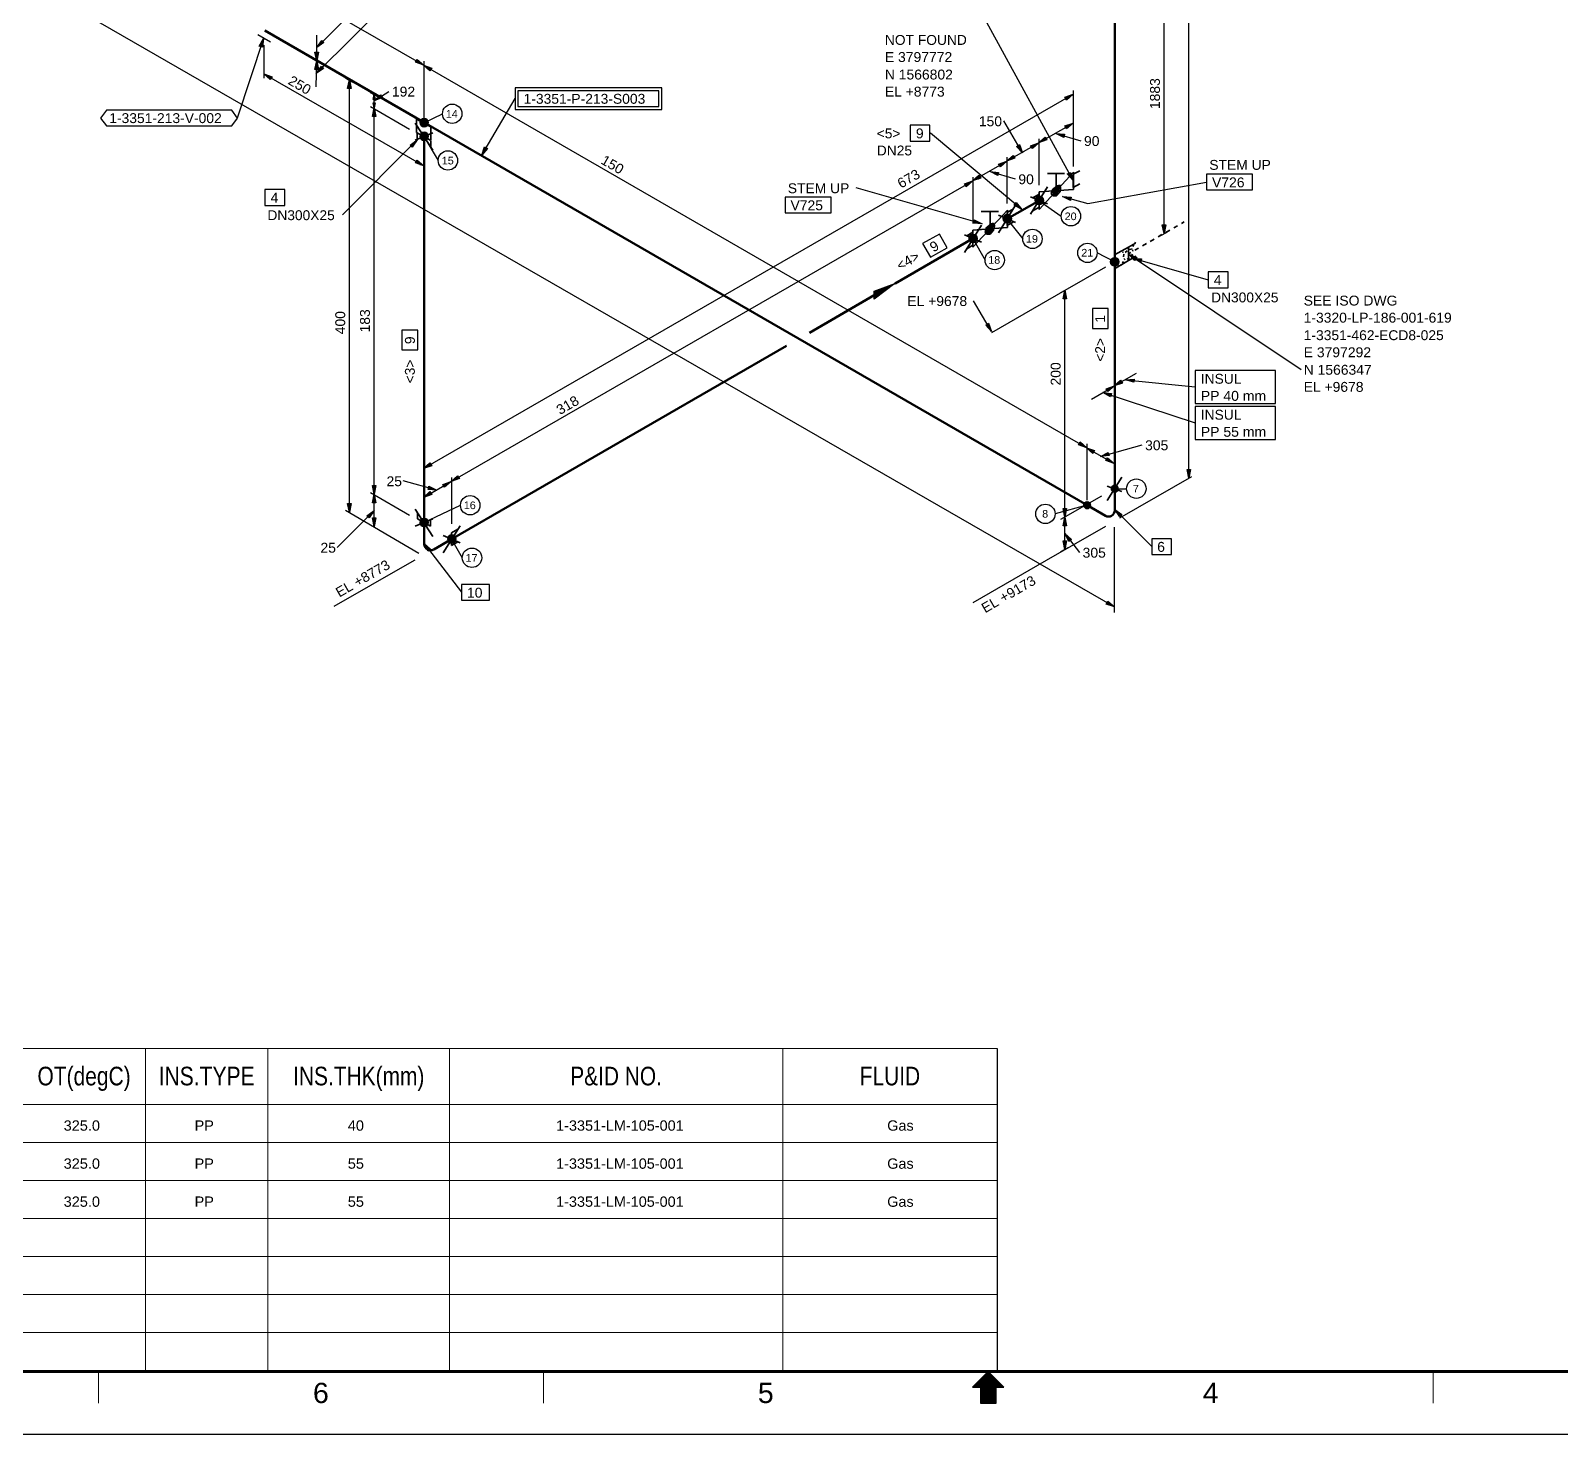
# Model space of a CAD drawing. Header units: inches. Extents: x 0 to 841, y 0 to 594.
# Drawn here: x 217.9 to 558.3, y 0 to 312.4 of the extents above; entities that cross this region are included whole.
import ezdxf
from ezdxf.enums import TextEntityAlignment as Align
from ezdxf.xclip import XClip

# ---------------------------------------------------------------- set-up
doc = ezdxf.new("R2010")
doc.units = ezdxf.units.IN
doc.header["$MEASUREMENT"] = 0
doc.header["$XCLIPFRAME"] = 0
for name, color, linetype in [('1-3320-LP-186-001-614_MODEL-EMBED 1_DWG$0$Default', 7, 'Continuous'), ('BG 0', 7, 'Continuous'), ('BG BG BG BG BG 2', 7, 'Continuous'), ('BG BG BG BG TITLETEXT', 7, 'Continuous'), ('BG Border', 7, 'Continuous'), ('DIMLINES', 7, 'Continuous'), ('DIMTEXT', 7, 'Continuous'), ('FITTINGS', 7, 'Continuous'), ('ISOTEXT', 7, 'Continuous'), ('NOZZLES', 7, 'Continuous'), ('PIPE', 7, 'Continuous'), ('WELDS', 7, 'Continuous')]:
    doc.layers.add(name, color=color, linetype=linetype)
doc.styles.add('1-3320-LP-186-001-614_MODEL-EMBED 1_DWG$0$Arial', font='arial.ttf')
doc.styles.add('Arial', font='arial.ttf')

# ---------------------------------------------------------------- blocks, each defined once
blk = doc.blocks.new('1-3320-LP-186-001-614_MODEL-EMBED 1_DWG')
at = {"layer": '1-3320-LP-186-001-614_MODEL-EMBED 1_DWG$0$Default', "color": 4, "style": '1-3320-LP-186-001-614_MODEL-EMBED 1_DWG$0$Arial'}
for s, width, p in [('325.0 ', 1.008516, (7.444094, -0.115628)), ('PP', 1.004063, (8.591588, -0.115628)), ('40', 1.008516, (9.933451, -0.115628)), ('1-3351-LM-105-001', 1.002802, (11.758255, -0.115628)), ('Gas', 1.002038, (14.659147, -0.115628)), ('325.0 ', 1.008516, (7.444094, -0.448962)), ('PP', 1.004063, (8.591588, -0.448962)), ('55', 1.008516, (9.933451, -0.448962)), ('1-3351-LM-105-001', 1.002802, (11.758255, -0.448962)), ('Gas', 1.002038, (14.659147, -0.448962)), ('325.0 ', 1.008516, (7.444094, -0.782295)), ('PP', 1.004063, (8.591588, -0.782295)), ('55', 1.008516, (9.933451, -0.782295)), ('1-3351-LM-105-001', 1.002802, (11.758255, -0.782295)), ('Gas', 1.002038, (14.659147, -0.782295))]:
    blk.add_text(s, height=0.090278, dxfattribs=dict(at, width=width)).set_placement(p, align=Align.TOP_LEFT)

msp = doc.modelspace()

# ---------------------------------------------------------------- hatches: boundary and pattern name
at = {"layer": 'DIMLINES', "linetype": 'Continuous'}
for points in [[(282.68, 310.2), (281.56, 308.6), (283.16, 309.72)], [(281.16, 307.56), (281.56, 305.64), (281.96, 307.56)], [(281.96, 303.72), (281.56, 305.64), (281.16, 303.72)], [(282.6, 304.44), (281.48, 302.84), (283.08, 303.96)], [(303.56, 305.32), (305.4, 304.68), (303.96, 305.96)], [(307.16, 304.04), (305.32, 304.68), (306.76, 303.4)], [(271.64, 302.12), (269.8, 302.76), (271.24, 301.48)], [(289.24, 299.48), (288.84, 301.4), (288.44, 299.48)], [(294.6, 297.08), (294.36, 298.2), (294.12, 297.08)], [(294.12, 296.28), (294.36, 295.16), (294.6, 296.28)], [(295.8, 298.12), (294.36, 296.76), (296.2, 297.48)], [(448.44, 296.92), (449.88, 298.2), (448.04, 297.56)], [(294.76, 293.24), (294.36, 295.16), (293.96, 293.24)], [(447.96, 289.32), (446.04, 289.48), (447.8, 288.6)], [(448.44, 290.52), (449.88, 291.8), (448.04, 291.16)], [(437.32, 286.6), (438.6, 285.16), (437.96, 287)], [(440.84, 286.12), (442.28, 287.4), (440.44, 286.76)], [(443.64, 288.68), (442.2, 287.4), (444.04, 288.04)], [(303.56, 282.92), (305.4, 282.28), (303.96, 283.56)], [(433.72, 282.04), (435.16, 283.32), (433.32, 282.68)], [(436.52, 284.6), (435.08, 283.32), (436.92, 283.96)], [(428.92, 280.2), (427.48, 278.92), (429.32, 279.56)], [(433.32, 280.84), (431.4, 281), (433.16, 280.12)], [(426.12, 277.64), (427.56, 278.92), (425.72, 278.28)], [(469.72, 269.16), (470.12, 267.24), (470.52, 269.16)], [(448.44, 252.68), (448.04, 254.6), (447.64, 252.68)], [(458.44, 231.64), (456.52, 231.88), (458.2, 230.92)], [(457.64, 232.04), (459.08, 233.32), (457.24, 232.68)], [(460.44, 234.6), (459, 233.32), (460.84, 233.96)], [(463.48, 234.84), (461.56, 234.68), (463.4, 234.12)], [(451.08, 220.2), (452.92, 219.56), (451.48, 220.84)], [(454.68, 218.92), (452.84, 219.56), (454.28, 218.28)], [(457.72, 218.52), (455.96, 217.64), (457.88, 217.8)], [(306.76, 216.2), (305.32, 214.92), (307.16, 215.56)], [(457.16, 216.68), (459, 216.04), (457.56, 217.32)], [(475.24, 214.68), (475.64, 212.76), (476.04, 214.68)], [(293.96, 211.16), (294.36, 209.24), (294.76, 211.16)], [(310.04, 210.76), (311.48, 212.04), (309.64, 211.4)], [(312.92, 213.32), (311.48, 212.04), (313.32, 212.68)], [(294.76, 207.32), (294.36, 209.24), (293.96, 207.32)], [(306.76, 209.8), (305.32, 208.52), (307.16, 209.16)], [(306.36, 210.28), (308.28, 210.12), (306.52, 211)], [(288.44, 207.16), (288.84, 205.24), (289.24, 207.16)], [(293.24, 203.96), (294.36, 205.56), (292.76, 204.44)], [(447.64, 206.04), (448.04, 204.12), (448.44, 206.04)], [(293.96, 203.96), (294.36, 202.04), (294.76, 203.96)], [(448.44, 202.2), (448.04, 204.12), (447.64, 202.2)], [(447.64, 198.84), (448.04, 196.92), (448.44, 198.84)], [(449.56, 199.16), (448.04, 200.44), (448.92, 198.68)], [(457.24, 184.76), (459.08, 184.12), (457.64, 185.4)]]:
    msp.add_hatch(color=2, dxfattribs=at).paths.add_polyline_path(points)
at = {"layer": 'DIMLINES', "linetype": 'ByBlock'}
h = msp.add_hatch(dxfattribs=at)
h.set_pattern_fill('LINE', scale=25.4, style=0)
h.paths.add_polyline_path([(282.68, 310.2), (281.56, 308.6), (283.16, 309.72)])
h = msp.add_hatch(dxfattribs=at)
h.set_pattern_fill('LINE', scale=25.4, style=0)
h.paths.add_polyline_path([(281.16, 307.56), (281.56, 305.64), (281.96, 307.56)])
h = msp.add_hatch(dxfattribs=at)
h.set_pattern_fill('LINE', scale=25.4, style=0)
h.paths.add_polyline_path([(281.96, 303.72), (281.56, 305.64), (281.16, 303.72)])
h = msp.add_hatch(dxfattribs=at)
h.set_pattern_fill('LINE', scale=25.4, style=0)
h.paths.add_polyline_path([(282.6, 304.44), (281.48, 302.84), (283.08, 303.96)])
h = msp.add_hatch(dxfattribs=at)
h.set_pattern_fill('LINE', scale=25.4, style=0)
h.paths.add_polyline_path([(303.56, 305.32), (305.4, 304.68), (303.96, 305.96)])
h = msp.add_hatch(dxfattribs=at)
h.set_pattern_fill('LINE', scale=25.4, style=0)
h.paths.add_polyline_path([(307.16, 304.04), (305.32, 304.68), (306.76, 303.4)])
h = msp.add_hatch(dxfattribs=at)
h.set_pattern_fill('LINE', scale=25.4, style=0)
h.paths.add_polyline_path([(271.64, 302.12), (269.8, 302.76), (271.24, 301.48)])
h = msp.add_hatch(dxfattribs=at)
h.set_pattern_fill('LINE', scale=25.4, style=0)
h.paths.add_polyline_path([(289.24, 299.48), (288.84, 301.4), (288.44, 299.48)])
h = msp.add_hatch(dxfattribs=at)
h.set_pattern_fill('LINE', scale=25.4, style=0)
h.paths.add_polyline_path([(294.6, 297.08), (294.36, 298.2), (294.12, 297.08)])
h = msp.add_hatch(dxfattribs=at)
h.set_pattern_fill('LINE', scale=25.4, style=0)
h.paths.add_polyline_path([(294.12, 296.28), (294.36, 295.16), (294.6, 296.28)])
h = msp.add_hatch(dxfattribs=at)
h.set_pattern_fill('LINE', scale=25.4, style=0)
h.paths.add_polyline_path([(295.8, 298.12), (294.36, 296.76), (296.2, 297.48)])
h = msp.add_hatch(dxfattribs=at)
h.set_pattern_fill('LINE', scale=25.4, style=0)
h.paths.add_polyline_path([(448.44, 296.92), (449.88, 298.2), (448.04, 297.56)])
h = msp.add_hatch(dxfattribs=at)
h.set_pattern_fill('LINE', scale=25.4, style=0)
h.paths.add_polyline_path([(294.76, 293.24), (294.36, 295.16), (293.96, 293.24)])
h = msp.add_hatch(dxfattribs=at)
h.set_pattern_fill('LINE', scale=25.4, style=0)
h.paths.add_polyline_path([(447.96, 289.32), (446.04, 289.48), (447.8, 288.6)])
h = msp.add_hatch(dxfattribs=at)
h.set_pattern_fill('LINE', scale=25.4, style=0)
h.paths.add_polyline_path([(448.44, 290.52), (449.88, 291.8), (448.04, 291.16)])
h = msp.add_hatch(dxfattribs=at)
h.set_pattern_fill('LINE', scale=25.4, style=0)
h.paths.add_polyline_path([(437.32, 286.6), (438.6, 285.16), (437.96, 287)])
h = msp.add_hatch(dxfattribs=at)
h.set_pattern_fill('LINE', scale=25.4, style=0)
h.paths.add_polyline_path([(440.84, 286.12), (442.28, 287.4), (440.44, 286.76)])
h = msp.add_hatch(dxfattribs=at)
h.set_pattern_fill('LINE', scale=25.4, style=0)
h.paths.add_polyline_path([(443.64, 288.68), (442.2, 287.4), (444.04, 288.04)])
h = msp.add_hatch(dxfattribs=at)
h.set_pattern_fill('LINE', scale=25.4, style=0)
h.paths.add_polyline_path([(303.56, 282.92), (305.4, 282.28), (303.96, 283.56)])
h = msp.add_hatch(dxfattribs=at)
h.set_pattern_fill('LINE', scale=25.4, style=0)
h.paths.add_polyline_path([(433.72, 282.04), (435.16, 283.32), (433.32, 282.68)])
h = msp.add_hatch(dxfattribs=at)
h.set_pattern_fill('LINE', scale=25.4, style=0)
h.paths.add_polyline_path([(436.52, 284.6), (435.08, 283.32), (436.92, 283.96)])
h = msp.add_hatch(dxfattribs=at)
h.set_pattern_fill('LINE', scale=25.4, style=0)
h.paths.add_polyline_path([(428.92, 280.2), (427.48, 278.92), (429.32, 279.56)])
h = msp.add_hatch(dxfattribs=at)
h.set_pattern_fill('LINE', scale=25.4, style=0)
h.paths.add_polyline_path([(433.32, 280.84), (431.4, 281), (433.16, 280.12)])
h = msp.add_hatch(dxfattribs=at)
h.set_pattern_fill('LINE', scale=25.4, style=0)
h.paths.add_polyline_path([(426.12, 277.64), (427.56, 278.92), (425.72, 278.28)])
h = msp.add_hatch(dxfattribs=at)
h.set_pattern_fill('LINE', scale=25.4, style=0)
h.paths.add_polyline_path([(469.72, 269.16), (470.12, 267.24), (470.52, 269.16)])
h = msp.add_hatch(dxfattribs=at)
h.set_pattern_fill('LINE', scale=25.4, style=0)
h.paths.add_polyline_path([(448.44, 252.68), (448.04, 254.6), (447.64, 252.68)])
h = msp.add_hatch(dxfattribs=at)
h.set_pattern_fill('LINE', scale=25.4, style=0)
h.paths.add_polyline_path([(458.44, 231.64), (456.52, 231.88), (458.2, 230.92)])
h = msp.add_hatch(dxfattribs=at)
h.set_pattern_fill('LINE', scale=25.4, style=0)
h.paths.add_polyline_path([(457.64, 232.04), (459.08, 233.32), (457.24, 232.68)])
h = msp.add_hatch(dxfattribs=at)
h.set_pattern_fill('LINE', scale=25.4, style=0)
h.paths.add_polyline_path([(460.44, 234.6), (459, 233.32), (460.84, 233.96)])
h = msp.add_hatch(dxfattribs=at)
h.set_pattern_fill('LINE', scale=25.4, style=0)
h.paths.add_polyline_path([(463.48, 234.84), (461.56, 234.68), (463.4, 234.12)])
h = msp.add_hatch(dxfattribs=at)
h.set_pattern_fill('LINE', scale=25.4, style=0)
h.paths.add_polyline_path([(451.08, 220.2), (452.92, 219.56), (451.48, 220.84)])
h = msp.add_hatch(dxfattribs=at)
h.set_pattern_fill('LINE', scale=25.4, style=0)
h.paths.add_polyline_path([(454.68, 218.92), (452.84, 219.56), (454.28, 218.28)])
h = msp.add_hatch(dxfattribs=at)
h.set_pattern_fill('LINE', scale=25.4, style=0)
h.paths.add_polyline_path([(457.72, 218.52), (455.96, 217.64), (457.88, 217.8)])
h = msp.add_hatch(dxfattribs=at)
h.set_pattern_fill('LINE', scale=25.4, style=0)
h.paths.add_polyline_path([(306.76, 216.2), (305.32, 214.92), (307.16, 215.56)])
h = msp.add_hatch(dxfattribs=at)
h.set_pattern_fill('LINE', scale=25.4, style=0)
h.paths.add_polyline_path([(457.16, 216.68), (459, 216.04), (457.56, 217.32)])
h = msp.add_hatch(dxfattribs=at)
h.set_pattern_fill('LINE', scale=25.4, style=0)
h.paths.add_polyline_path([(475.24, 214.68), (475.64, 212.76), (476.04, 214.68)])
h = msp.add_hatch(dxfattribs=at)
h.set_pattern_fill('LINE', scale=25.4, style=0)
h.paths.add_polyline_path([(293.96, 211.16), (294.36, 209.24), (294.76, 211.16)])
h = msp.add_hatch(dxfattribs=at)
h.set_pattern_fill('LINE', scale=25.4, style=0)
h.paths.add_polyline_path([(310.04, 210.76), (311.48, 212.04), (309.64, 211.4)])
h = msp.add_hatch(dxfattribs=at)
h.set_pattern_fill('LINE', scale=25.4, style=0)
h.paths.add_polyline_path([(312.92, 213.32), (311.48, 212.04), (313.32, 212.68)])
h = msp.add_hatch(dxfattribs=at)
h.set_pattern_fill('LINE', scale=25.4, style=0)
h.paths.add_polyline_path([(294.76, 207.32), (294.36, 209.24), (293.96, 207.32)])
h = msp.add_hatch(dxfattribs=at)
h.set_pattern_fill('LINE', scale=25.4, style=0)
h.paths.add_polyline_path([(306.76, 209.8), (305.32, 208.52), (307.16, 209.16)])
h = msp.add_hatch(dxfattribs=at)
h.set_pattern_fill('LINE', scale=25.4, style=0)
h.paths.add_polyline_path([(306.36, 210.28), (308.28, 210.12), (306.52, 211)])
h = msp.add_hatch(dxfattribs=at)
h.set_pattern_fill('LINE', scale=25.4, style=0)
h.paths.add_polyline_path([(288.44, 207.16), (288.84, 205.24), (289.24, 207.16)])
h = msp.add_hatch(dxfattribs=at)
h.set_pattern_fill('LINE', scale=25.4, style=0)
h.paths.add_polyline_path([(293.24, 203.96), (294.36, 205.56), (292.76, 204.44)])
h = msp.add_hatch(dxfattribs=at)
h.set_pattern_fill('LINE', scale=25.4, style=0)
h.paths.add_polyline_path([(447.64, 206.04), (448.04, 204.12), (448.44, 206.04)])
h = msp.add_hatch(dxfattribs=at)
h.set_pattern_fill('LINE', scale=25.4, style=0)
h.paths.add_polyline_path([(293.96, 203.96), (294.36, 202.04), (294.76, 203.96)])
h = msp.add_hatch(dxfattribs=at)
h.set_pattern_fill('LINE', scale=25.4, style=0)
h.paths.add_polyline_path([(448.44, 202.2), (448.04, 204.12), (447.64, 202.2)])
h = msp.add_hatch(dxfattribs=at)
h.set_pattern_fill('LINE', scale=25.4, style=0)
h.paths.add_polyline_path([(447.64, 198.84), (448.04, 196.92), (448.44, 198.84)])
h = msp.add_hatch(dxfattribs=at)
h.set_pattern_fill('LINE', scale=25.4, style=0)
h.paths.add_polyline_path([(449.56, 199.16), (448.04, 200.44), (448.92, 198.68)])
h = msp.add_hatch(dxfattribs=at)
h.set_pattern_fill('LINE', scale=25.4, style=0)
h.paths.add_polyline_path([(457.24, 184.76), (459.08, 184.12), (457.64, 185.4)])
at = {"layer": 'ISOTEXT', "linetype": 'Continuous'}
for points in [[(269.48, 308.68), (269.72, 310.6), (268.76, 308.92)], [(302.84, 286.44), (303.96, 288.04), (302.36, 286.92)], [(318.92, 286.52), (318.28, 284.68), (319.56, 286.12)], [(448.6, 280.52), (449.88, 279), (449.32, 280.84)], [(436.76, 273.56), (438.44, 272.6), (437.24, 274.12)], [(449.48, 275.32), (447.56, 275.48), (449.32, 274.6)], [(427.72, 269.56), (429.64, 269.4), (427.88, 270.28)], [(464.04, 261.88), (462.2, 262.6), (463.56, 261.24)], [(465.08, 261.56), (463.16, 261.72), (464.92, 260.84)], [(430.44, 246.84), (431.72, 245.4), (431.08, 247.24)], [(460.76, 204.68), (459.16, 205.8), (460.28, 204.2)], [(306.92, 197), (305.48, 198.28), (306.36, 196.52)]]:
    msp.add_hatch(color=2, dxfattribs=at).paths.add_polyline_path(points)
at = {"layer": 'ISOTEXT', "linetype": 'ByBlock'}
h = msp.add_hatch(dxfattribs=at)
h.set_pattern_fill('LINE', scale=25.4, style=0)
h.paths.add_polyline_path([(269.48, 308.68), (269.72, 310.6), (268.76, 308.92)])
h = msp.add_hatch(dxfattribs=at)
h.set_pattern_fill('LINE', scale=25.4, style=0)
h.paths.add_polyline_path([(302.84, 286.44), (303.96, 288.04), (302.36, 286.92)])
h = msp.add_hatch(dxfattribs=at)
h.set_pattern_fill('LINE', scale=25.4, style=0)
h.paths.add_polyline_path([(318.92, 286.52), (318.28, 284.68), (319.56, 286.12)])
h = msp.add_hatch(dxfattribs=at)
h.set_pattern_fill('LINE', scale=25.4, style=0)
h.paths.add_polyline_path([(448.6, 280.52), (449.88, 279), (449.32, 280.84)])
h = msp.add_hatch(dxfattribs=at)
h.set_pattern_fill('LINE', scale=25.4, style=0)
h.paths.add_polyline_path([(436.76, 273.56), (438.44, 272.6), (437.24, 274.12)])
h = msp.add_hatch(dxfattribs=at)
h.set_pattern_fill('LINE', scale=25.4, style=0)
h.paths.add_polyline_path([(449.48, 275.32), (447.56, 275.48), (449.32, 274.6)])
h = msp.add_hatch(dxfattribs=at)
h.set_pattern_fill('LINE', scale=25.4, style=0)
h.paths.add_polyline_path([(427.72, 269.56), (429.64, 269.4), (427.88, 270.28)])
h = msp.add_hatch(dxfattribs=at)
h.set_pattern_fill('LINE', scale=25.4, style=0)
h.paths.add_polyline_path([(464.04, 261.88), (462.2, 262.6), (463.56, 261.24)])
h = msp.add_hatch(dxfattribs=at)
h.set_pattern_fill('LINE', scale=25.4, style=0)
h.paths.add_polyline_path([(465.08, 261.56), (463.16, 261.72), (464.92, 260.84)])
h = msp.add_hatch(dxfattribs=at)
h.set_pattern_fill('LINE', scale=25.4, style=0)
h.paths.add_polyline_path([(430.44, 246.84), (431.72, 245.4), (431.08, 247.24)])
h = msp.add_hatch(dxfattribs=at)
h.set_pattern_fill('LINE', scale=25.4, style=0)
h.paths.add_polyline_path([(460.76, 204.68), (459.16, 205.8), (460.28, 204.2)])
h = msp.add_hatch(dxfattribs=at)
h.set_pattern_fill('LINE', scale=25.4, style=0)
h.paths.add_polyline_path([(306.92, 197), (305.48, 198.28), (306.36, 196.52)])
at = {"layer": 'NOZZLES', "linetype": 'Continuous'}
h = msp.add_hatch(color=7, dxfattribs=at)
edge = h.paths.add_edge_path()
edge.add_arc((305.48, 291.88), 0.92, 0, 360)
at = {"layer": 'NOZZLES', "linetype": 'ByBlock'}
h = msp.add_hatch(dxfattribs=at)
h.set_pattern_fill('LINE', scale=25.4, style=0)
edge = h.paths.add_edge_path()
edge.add_arc((305.48, 291.88), 0.92, 0, 360)
at = {"layer": 'NOZZLES', "linetype": 'Continuous'}
h = msp.add_hatch(color=7, dxfattribs=at)
edge = h.paths.add_edge_path()
edge.add_arc((305.48, 288.84), 0.92, 0, 360)
at = {"layer": 'NOZZLES', "linetype": 'ByBlock'}
h = msp.add_hatch(dxfattribs=at)
h.set_pattern_fill('LINE', scale=25.4, style=0)
edge = h.paths.add_edge_path()
edge.add_arc((305.48, 288.84), 0.92, 0, 360)
at = {"layer": 'NOZZLES', "linetype": 'Continuous'}
h = msp.add_hatch(color=7, dxfattribs=at)
edge = h.paths.add_edge_path()
edge.add_arc((442.36, 274.6), 0.92, 0, 360)
at = {"layer": 'NOZZLES', "linetype": 'ByBlock'}
h = msp.add_hatch(dxfattribs=at)
h.set_pattern_fill('LINE', scale=25.4, style=0)
edge = h.paths.add_edge_path()
edge.add_arc((442.36, 274.6), 0.92, 0, 360)
at = {"layer": 'NOZZLES', "linetype": 'Continuous'}
h = msp.add_hatch(color=7, dxfattribs=at)
edge = h.paths.add_edge_path()
edge.add_arc((435.24, 270.52), 0.92, 0, 360)
at = {"layer": 'NOZZLES', "linetype": 'ByBlock'}
h = msp.add_hatch(dxfattribs=at)
h.set_pattern_fill('LINE', scale=25.4, style=0)
edge = h.paths.add_edge_path()
edge.add_arc((435.24, 270.52), 0.92, 0, 360)
at = {"layer": 'NOZZLES', "linetype": 'Continuous'}
h = msp.add_hatch(color=7, dxfattribs=at)
edge = h.paths.add_edge_path()
edge.add_arc((427.64, 266.12), 0.92, 0, 360)
at = {"layer": 'NOZZLES', "linetype": 'ByBlock'}
h = msp.add_hatch(dxfattribs=at)
h.set_pattern_fill('LINE', scale=25.4, style=0)
edge = h.paths.add_edge_path()
edge.add_arc((427.64, 266.12), 0.92, 0, 360)
at = {"layer": 'NOZZLES', "linetype": 'Continuous'}
h = msp.add_hatch(color=7, dxfattribs=at)
edge = h.paths.add_edge_path()
edge.add_arc((459.16, 260.92), 0.92, 0, 360)
at = {"layer": 'NOZZLES', "linetype": 'ByBlock'}
h = msp.add_hatch(dxfattribs=at)
h.set_pattern_fill('LINE', scale=25.4, style=0)
edge = h.paths.add_edge_path()
edge.add_arc((459.16, 260.92), 0.92, 0, 360)
at = {"layer": 'NOZZLES', "linetype": 'Continuous'}
h = msp.add_hatch(color=7, dxfattribs=at)
edge = h.paths.add_edge_path()
edge.add_arc((459.16, 210.44), 0.76, 0, 360)
at = {"layer": 'NOZZLES', "linetype": 'ByBlock'}
h = msp.add_hatch(dxfattribs=at)
h.set_pattern_fill('LINE', scale=25.4, style=0)
edge = h.paths.add_edge_path()
edge.add_arc((459.16, 210.44), 0.76, 0, 360)
at = {"layer": 'NOZZLES', "linetype": 'Continuous'}
h = msp.add_hatch(color=7, dxfattribs=at)
edge = h.paths.add_edge_path()
edge.add_arc((453, 206.76), 0.76, 0, 360)
at = {"layer": 'NOZZLES', "linetype": 'ByBlock'}
h = msp.add_hatch(dxfattribs=at)
h.set_pattern_fill('LINE', scale=25.4, style=0)
edge = h.paths.add_edge_path()
edge.add_arc((453, 206.76), 0.76, 0, 360)
at = {"layer": 'NOZZLES', "linetype": 'Continuous'}
h = msp.add_hatch(color=7, dxfattribs=at)
edge = h.paths.add_edge_path()
edge.add_arc((305.48, 202.92), 0.92, 0, 360)
at = {"layer": 'NOZZLES', "linetype": 'ByBlock'}
h = msp.add_hatch(dxfattribs=at)
h.set_pattern_fill('LINE', scale=25.4, style=0)
edge = h.paths.add_edge_path()
edge.add_arc((305.48, 202.92), 0.92, 0, 360)
at = {"layer": 'NOZZLES', "linetype": 'Continuous'}
h = msp.add_hatch(color=7, dxfattribs=at)
edge = h.paths.add_edge_path()
edge.add_arc((311.64, 199.24), 0.92, 0, 360)
at = {"layer": 'NOZZLES', "linetype": 'ByBlock'}
h = msp.add_hatch(dxfattribs=at)
h.set_pattern_fill('LINE', scale=25.4, style=0)
edge = h.paths.add_edge_path()
edge.add_arc((311.64, 199.24), 0.92, 0, 360)

# ---------------------------------------------------------------- linework, layer by layer
at = {"layer": 'BG 0', "color": 2, "linetype": 'Continuous', "lineweight": 25}
msp.add_line((432.98, 85.88), (432.98, 14), dxfattribs=at)
at = {"layer": 'BG BG BG BG BG 2', "color": 2, "linetype": 'Continuous', "lineweight": 15}
for p, q in [((432.98, 85.88), (35, 85.88)), ((243.44, 14.27), (243.44, 85.88)), ((270.72, 14.27), (270.72, 85.88)), ((311.11, 14.27), (311.11, 85.88)), ((385.27, 14.27), (385.27, 85.88)), ((432.98, 73.42), (35, 73.42)), ((432.98, 64.96), (35, 64.96)), ((432.98, 56.51), (35, 56.51)), ((432.98, 48.06), (35, 48.06)), ((432.98, 39.61), (35, 39.61)), ((432.98, 31.16), (35, 31.16)), ((432.98, 22.71), (35, 22.71))]:
    msp.add_line(p, q, dxfattribs=at)
at = {"layer": 'BG Border', "color": 3, "linetype": 'Continuous', "lineweight": 120}
msp.add_line((827, 14), (35, 14), dxfattribs=at)
at = {"layer": 'BG Border', "color": 7, "linetype": 'Continuous', "lineweight": 13}
for p, q in [((233, 14), (233, 6.98)), ((332, 14), (332, 6.98)), ((430.8, 13.8), (430.8, 6.98)), ((431, 14), (431, 6.98)), ((431.2, 13.8), (431.2, 6.98)), ((530, 14), (530, 6.98)), ((427.6, 10.6), (427.6, 10.5)), ((427.8, 10.8), (427.8, 10.5)), ((428, 11), (428, 10.5)), ((428.2, 11.2), (428.2, 10.5)), ((428.4, 11.4), (428.4, 10.5)), ((428.6, 11.6), (428.6, 10.5)), ((428.8, 11.8), (428.8, 10.5)), ((429, 12), (429, 10.5)), ((429.2, 12.2), (429.2, 10.5)), ((429.4, 12.4), (429.4, 6.98)), ((429.6, 12.6), (429.6, 6.98)), ((429.8, 12.8), (429.8, 6.98)), ((430, 13), (430, 6.98)), ((430.2, 13.2), (430.2, 6.98)), ((430.4, 13.4), (430.4, 6.98)), ((430.6, 13.6), (430.6, 6.98)), ((431.4, 13.6), (431.4, 6.98)), ((431.6, 13.4), (431.6, 6.98)), ((431.8, 13.2), (431.8, 6.98)), ((432, 13), (432, 6.98)), ((432.2, 12.8), (432.2, 6.98)), ((432.4, 12.6), (432.4, 6.98)), ((432.6, 12.4), (432.6, 6.98)), ((432.8, 12.2), (432.8, 10.5)), ((433, 12), (433, 10.5)), ((433.2, 11.8), (433.2, 10.5)), ((433.4, 11.6), (433.4, 10.5)), ((433.6, 11.4), (433.6, 10.5)), ((433.8, 11.2), (433.8, 10.5)), ((434, 11), (434, 10.5)), ((434.2, 10.8), (434.2, 10.5)), ((434.4, 10.6), (434.4, 10.5))]:
    msp.add_line(p, q, dxfattribs=at)
at = {"layer": 'BG Border', "color": 7, "linetype": 'Continuous', "lineweight": 25}
for p, q in [((431, 14), (427.5, 10.5)), ((434.5, 10.5), (431, 14)), ((427.5, 10.5), (429.25, 10.5)), ((429.25, 10.5), (429.25, 6.98)), ((432.75, 6.98), (432.75, 10.5)), ((432.75, 10.5), (434.5, 10.5)), ((429.25, 6.98), (432.75, 6.98)), ((841, 0), (0, 0))]:
    msp.add_line(p, q, dxfattribs=at)
at = {"layer": 'BG Border', "color": 3, "linetype": 'Continuous', "lineweight": 120}
msp.add_lwpolyline([(827, 580), (35, 580), (35, 14), (827, 14)], close=True, dxfattribs=at)
at = {"layer": 'DIMLINES', "color": 7, "linetype": 'Continuous', "lineweight": 30}
for p, q in [((475.64, 212.76), (475.64, 474.2)), ((470.12, 267.24), (470.12, 456.44)), ((157.48, 357.88), (459.08, 184.12)), ((235.24, 345.08), (305.4, 304.68)), ((281.56, 308.6), (306.52, 333.56)), ((281.48, 302.84), (298.12, 319.48)), ((281.56, 305.64), (281.56, 311.4)), ((281.56, 308.6), (282.68, 310.2)), ((282.68, 310.2), (283.16, 309.72)), ((269.88, 301.8), (269.88, 309.16)), ((281.56, 305.64), (281.16, 307.56)), ((281.16, 307.56), (281.96, 307.56)), ((283.16, 309.72), (281.56, 308.6)), ((281.96, 307.56), (281.56, 305.64)), ((280.76, 306.04), (282.36, 305.16)), ((281.16, 303.72), (281.56, 305.64)), ((281.96, 303.72), (281.16, 303.72)), ((281.48, 299.88), (281.56, 305.64)), ((281.48, 302.84), (282.6, 304.44)), ((283.08, 303.96), (281.48, 302.84)), ((281.56, 305.64), (281.96, 303.72)), ((282.6, 304.44), (283.08, 303.96)), ((303.56, 305.32), (303.96, 305.96)), ((305.4, 304.68), (303.56, 305.32)), ((303.96, 305.96), (305.4, 304.68)), ((305.32, 304.68), (307.16, 304.04)), ((306.76, 303.4), (305.32, 304.68)), ((305.32, 304.68), (452.92, 219.56)), ((305.4, 305.56), (305.4, 293)), ((307.16, 304.04), (306.76, 303.4)), ((269.8, 302.76), (271.64, 302.12)), ((271.24, 301.48), (269.8, 302.76)), ((269.8, 302.76), (305.4, 282.28)), ((271.64, 302.12), (271.24, 301.48)), ((287.96, 301.8), (289.56, 300.92)), ((288.44, 299.48), (288.84, 301.4)), ((288.84, 301.4), (289.24, 299.48)), ((288.84, 205.24), (288.84, 301.4)), ((289.24, 299.48), (288.44, 299.48)), ((293.48, 298.6), (295.08, 297.72)), ((294.12, 297.08), (294.36, 298.2)), ((294.6, 297.08), (294.12, 297.08)), ((294.36, 295.16), (294.12, 296.28)), ((294.12, 296.28), (294.6, 296.28)), ((294.36, 296.76), (297.64, 298.84)), ((294.36, 298.2), (294.6, 297.08)), ((294.36, 295.16), (294.36, 298.2)), ((294.36, 296.76), (295.8, 298.12)), ((296.2, 297.48), (294.36, 296.76)), ((294.6, 296.28), (294.36, 295.16)), ((295.8, 298.12), (296.2, 297.48)), ((305.32, 214.92), (449.88, 298.2)), ((448.04, 297.56), (449.88, 298.2)), ((448.44, 296.92), (448.04, 297.56)), ((449.88, 298.2), (448.44, 296.92)), ((449.88, 299.08), (449.88, 282.12)), ((293.56, 295.48), (302.2, 290.44)), ((293.96, 293.24), (294.36, 295.16)), ((294.76, 293.24), (293.96, 293.24)), ((294.36, 295.16), (294.76, 293.24)), ((294.36, 209.24), (294.36, 295.16)), ((438.6, 285.16), (434.44, 292.28)), ((442.2, 287.4), (449.88, 291.8)), ((446.04, 289.48), (447.96, 289.32)), ((447.8, 288.6), (446.04, 289.48)), ((446.04, 289.48), (451.64, 287.88)), ((448.04, 291.16), (449.88, 291.8)), ((448.44, 290.52), (448.04, 291.16)), ((449.88, 291.8), (448.44, 290.52)), ((435.08, 283.32), (442.28, 287.4)), ((437.32, 286.6), (437.96, 287)), ((438.6, 285.16), (437.32, 286.6)), ((437.96, 287), (438.6, 285.16)), ((440.44, 286.76), (442.28, 287.4)), ((440.84, 286.12), (440.44, 286.76)), ((442.28, 287.4), (440.84, 286.12)), ((442.2, 287.4), (443.64, 288.68)), ((444.04, 288.04), (442.2, 287.4)), ((442.28, 288.28), (442.28, 277.96)), ((443.64, 288.68), (444.04, 288.04)), ((447.96, 289.32), (447.8, 288.6)), ((303.56, 282.92), (303.96, 283.56)), ((305.4, 282.28), (303.56, 282.92)), ((303.96, 283.56), (305.4, 282.28)), ((305.4, 281.32), (305.4, 283.24)), ((427.48, 278.92), (435.16, 283.32)), ((433.32, 282.68), (435.16, 283.32)), ((433.72, 282.04), (433.32, 282.68)), ((435.16, 283.32), (433.72, 282.04)), ((435.08, 283.32), (436.52, 284.6)), ((436.92, 283.96), (435.08, 283.32)), ((435.16, 284.2), (435.16, 273.88)), ((436.52, 284.6), (436.92, 283.96)), ((427.48, 278.92), (428.92, 280.2)), ((429.32, 279.56), (427.48, 278.92)), ((427.56, 279.8), (427.56, 269.48)), ((428.92, 280.2), (429.32, 279.56)), ((431.4, 281), (433.32, 280.84)), ((433.16, 280.12), (431.4, 281)), ((431.4, 281), (437, 279.4)), ((433.32, 280.84), (433.16, 280.12)), ((311.48, 212.04), (427.56, 278.92)), ((425.72, 278.28), (427.56, 278.92)), ((426.12, 277.64), (425.72, 278.28)), ((427.56, 278.92), (426.12, 277.64)), ((470.12, 267.24), (469.72, 269.16)), ((469.72, 269.16), (470.52, 269.16)), ((470.52, 269.16), (470.12, 267.24)), ((470.76, 267.48), (469.16, 266.6)), ((457.08, 259.72), (448.04, 254.52)), ((448.04, 254.52), (431.72, 245.16)), ((447.16, 254.12), (448.76, 255)), ((447.64, 252.68), (448.04, 254.6)), ((448.44, 252.68), (447.64, 252.68)), ((448.04, 254.6), (448.44, 252.68)), ((448.04, 204.12), (448.04, 254.6)), ((459, 233.32), (463.96, 236.12)), ((494.92, 236.76), (477.08, 236.76)), ((477.08, 236.76), (477.08, 229.4)), ((494.92, 229.4), (494.92, 236.76)), ((453.96, 230.36), (459.08, 233.32)), ((456.52, 231.88), (458.44, 231.64)), ((458.2, 230.92), (456.52, 231.88)), ((456.52, 231.88), (477.08, 225.08)), ((457.24, 232.68), (459.08, 233.32)), ((457.64, 232.04), (457.24, 232.68)), ((459.08, 233.32), (457.64, 232.04)), ((458.44, 231.64), (458.2, 230.92)), ((459, 233.32), (460.44, 234.6)), ((460.84, 233.96), (459, 233.32)), ((459.08, 232.44), (459.08, 234.36)), ((460.44, 234.6), (460.84, 233.96)), ((461.56, 234.68), (463.48, 234.84)), ((463.4, 234.12), (461.56, 234.68)), ((461.56, 234.68), (477.08, 233.08)), ((463.48, 234.84), (463.4, 234.12)), ((477.08, 229.4), (494.92, 229.4)), ((494.92, 228.76), (477.08, 228.76)), ((477.08, 228.76), (477.08, 221.4)), ((494.92, 221.4), (494.92, 228.76)), ((477.08, 221.4), (494.92, 221.4)), ((451.08, 220.2), (451.48, 220.84)), ((452.92, 219.56), (451.08, 220.2)), ((451.48, 220.84), (452.92, 219.56)), ((452.84, 219.56), (454.68, 218.92)), ((454.28, 218.28), (452.84, 219.56)), ((452.84, 219.56), (459, 216.04)), ((452.92, 220.44), (452.92, 207.88)), ((454.68, 218.92), (454.28, 218.28)), ((455.96, 217.64), (465.24, 220.2)), ((455.96, 217.64), (457.72, 218.52)), ((457.72, 218.52), (457.88, 217.8)), ((305.32, 214.92), (306.76, 216.2)), ((307.16, 215.56), (305.32, 214.92)), ((305.4, 215.88), (305.4, 213.96)), ((306.76, 216.2), (307.16, 215.56)), ((457.88, 217.8), (455.96, 217.64)), ((457.16, 216.68), (457.56, 217.32)), ((459, 216.04), (457.16, 216.68)), ((457.56, 217.32), (459, 216.04)), ((459.08, 217), (459.08, 215.08)), ((475.64, 212.76), (475.24, 214.68)), ((475.24, 214.68), (476.04, 214.68)), ((476.04, 214.68), (475.64, 212.76)), ((294.36, 209.24), (293.96, 211.16)), ((293.96, 211.16), (294.76, 211.16)), ((294.76, 211.16), (294.36, 209.24)), ((308.28, 210.12), (300.84, 212.2)), ((305.32, 208.52), (311.48, 212.04)), ((309.64, 211.4), (311.48, 212.04)), ((310.04, 210.76), (309.64, 211.4)), ((311.48, 212.04), (310.04, 210.76)), ((311.48, 212.04), (312.92, 213.32)), ((313.32, 212.68), (311.48, 212.04)), ((311.56, 212.92), (311.56, 202.6)), ((312.92, 213.32), (313.32, 212.68)), ((476.2, 213.08), (460.2, 203.88)), ((293.56, 209.56), (302.2, 204.52)), ((293.96, 207.32), (294.36, 209.24)), ((294.36, 209.24), (294.76, 207.32)), ((294.36, 202.04), (294.36, 209.24)), ((305.32, 208.52), (306.76, 209.8)), ((307.16, 209.16), (305.32, 208.52)), ((305.4, 209.48), (305.4, 207.56)), ((306.36, 210.28), (306.52, 211)), ((308.28, 210.12), (306.36, 210.28)), ((306.52, 211), (308.28, 210.12)), ((306.76, 209.8), (307.16, 209.16)), ((447.16, 203.64), (456.28, 208.84)), ((294.36, 205.56), (286.12, 197.32)), ((287.96, 205.64), (304.28, 196.12)), ((288.84, 205.24), (288.44, 207.16)), ((288.44, 207.16), (289.24, 207.16)), ((289.24, 207.16), (288.84, 205.24)), ((292.76, 204.44), (294.36, 205.56)), ((293.24, 203.96), (292.76, 204.44)), ((294.36, 205.56), (293.24, 203.96)), ((294.76, 207.32), (293.96, 207.32)), ((448.04, 204.12), (447.64, 206.04)), ((447.64, 206.04), (448.44, 206.04)), ((448.44, 206.04), (448.04, 204.12)), ((294.36, 202.04), (293.96, 203.96)), ((293.96, 203.96), (294.76, 203.96)), ((294.76, 203.96), (294.36, 202.04)), ((457.08, 202.04), (443.88, 194.44)), ((447.64, 202.2), (448.04, 204.12)), ((448.44, 202.2), (447.64, 202.2)), ((448.04, 204.12), (448.44, 202.2)), ((448.04, 196.92), (448.04, 204.12)), ((459.08, 182.92), (459.08, 201.88)), ((448.04, 196.92), (447.64, 198.84)), ((447.64, 198.84), (448.44, 198.84)), ((448.04, 200.44), (449.56, 199.16)), ((448.92, 198.68), (448.04, 200.44)), ((448.04, 200.44), (451.32, 196.28)), ((448.44, 198.84), (448.04, 196.92)), ((449.56, 199.16), (448.92, 198.68)), ((303.4, 194.52), (301.72, 193.56)), ((443.88, 194.44), (427.56, 185.08)), ((447.16, 196.44), (448.76, 197.32)), ((301.72, 193.56), (285.4, 184.2)), ((457.24, 184.76), (457.64, 185.4)), ((459.08, 184.12), (457.24, 184.76)), ((457.64, 185.4), (459.08, 184.12))]:
    msp.add_line(p, q, dxfattribs=at)
at = {"layer": 'ELBO', "color": 3, "linetype": 'Continuous', "lineweight": 50}
for centre, start, end in [((457.76, 205.62), 240.018, 0), ((306.89, 198.12), 180, 299.981)]:
    msp.add_arc(centre, 1.39, start, end, dxfattribs=at)
at = {"layer": 'FITTINGS', "color": 2, "linetype": 'Continuous', "lineweight": 35}
for p, q in [((305.4, 291.8), (303.8, 292.7)), ((303.8, 292.7), (303.8, 289.7)), ((303.8, 289.7), (307, 287.9)), ((303.9, 289.7), (303.9, 288)), ((307, 291), (305.4, 291.8)), ((307, 287.9), (307, 291)), ((307, 287.8), (307, 286.2)), ((450, 280.9), (442.3, 272.6)), ((444.2, 280.6), (448, 280.6)), ((446.1, 276.7), (446.1, 280.6)), ((449.9, 280.4), (451.4, 281.2)), ((449.9, 277.5), (449.9, 280.4)), ((450, 277), (450, 280.9)), ((440.9, 275.2), (442.3, 276)), ((442.3, 276.5), (450, 277)), ((442.3, 274.6), (442.3, 276.5)), ((442.3, 276), (442.3, 273.1)), ((447.1, 277.4), (445, 276.1)), ((445, 276.1), (445.4, 277.1)), ((445.4, 275.6), (445, 276.1)), ((447, 278), (445.4, 275.6)), ((445.4, 277.1), (446.2, 277.8)), ((447, 276.5), (445.4, 277.1)), ((446.6, 277.8), (445.8, 275.6)), ((446.6, 276), (445.8, 277.4)), ((446.2, 277.8), (447, 278)), ((446.2, 277.8), (446.2, 275.6)), ((447, 276.5), (446.2, 275.6)), ((447, 278), (447.1, 277.4)), ((447.1, 277.4), (447, 276.5)), ((451.4, 278.3), (449.9, 277.5)), ((435.3, 272.4), (427.6, 264.2)), ((435.2, 271.9), (436.6, 272.7)), ((435.3, 268.6), (435.3, 272.4)), ((442.3, 273.1), (440.9, 272.3)), ((442.3, 272.6), (442.3, 274.6)), ((446.2, 275.6), (445.4, 275.6)), ((429.4, 272.1), (433.3, 272.1)), ((432.2, 269.5), (430.6, 267.1)), ((430.6, 268.6), (431.4, 269.3)), ((431.8, 269.3), (431, 267.1)), ((431.4, 268.2), (431.4, 272.1)), ((431.4, 269.3), (432.2, 269.5)), ((431.4, 269.3), (431.4, 267.1)), ((432.2, 269.5), (432.4, 268.9)), ((435.2, 269), (435.2, 271.9)), ((436.6, 269.8), (435.2, 269)), ((426.2, 266.7), (427.6, 267.5)), ((427.6, 268), (435.3, 268.6)), ((427.6, 266.1), (427.6, 268)), ((427.6, 267.5), (427.6, 264.6)), ((427.6, 264.2), (427.6, 266.1)), ((432.4, 268.9), (430.3, 267.6)), ((430.3, 267.6), (430.6, 268.6)), ((430.6, 267.1), (430.3, 267.6)), ((432.2, 268), (430.6, 268.6)), ((431.4, 267.1), (430.6, 267.1)), ((431.8, 267.5), (431, 268.9)), ((432.2, 268), (431.4, 267.1)), ((432.4, 268.9), (432.2, 268)), ((427.6, 264.6), (426.2, 263.8)), ((459.1, 262.5), (462.2, 264.2)), ((459.1, 260.9), (459.1, 262.5)), ((462.2, 264.2), (463.8, 265.1)), ((462.2, 264.2), (462.2, 261.2)), ((462.2, 261.2), (463.9, 262.2)), ((462.2, 261.2), (459.1, 259.4)), ((459.1, 259.4), (459.1, 260.9))]:
    msp.add_line(p, q, dxfattribs=at)
at = {"layer": 'FITTINGS', "color": 2, "linetype": 'Continuous', "lineweight": 30}
for p, q in [((405.6, 254.4), (410.2, 256.1)), ((410.2, 256.1), (405.6, 252.6)), ((405.6, 253.4), (410.2, 256.1)), ((405.6, 254.2), (409.8, 255.8)), ((409.8, 255.8), (405.6, 252.7)), ((405.6, 254.2), (409.3, 255.6)), ((409.3, 255.6), (405.6, 252.8)), ((405.6, 254), (408.8, 255.3)), ((408.8, 255.3), (405.6, 253)), ((405.6, 253.9), (408.4, 255)), ((408.4, 255), (405.6, 253)), ((405.6, 253.8), (408, 254.8)), ((408, 254.8), (405.6, 253.1)), ((405.6, 253.7), (407.5, 254.6)), ((407.5, 254.6), (405.6, 253.3)), ((405.6, 253.4), (405.6, 254.4)), ((405.6, 253.5), (407.1, 254.3)), ((407.1, 254.3), (405.6, 253.4)), ((405.6, 252.6), (405.6, 254.2)), ((405.6, 252.7), (405.6, 254.2)), ((405.6, 252.8), (405.6, 254)), ((405.6, 253), (405.6, 253.9)), ((405.6, 253), (405.6, 253.8)), ((405.6, 253.1), (405.6, 253.7)), ((405.6, 253.3), (405.6, 253.5))]:
    msp.add_line(p, q, dxfattribs=at)
at = {"layer": 'ISOTEXT', "color": 7, "linetype": 'Continuous', "lineweight": 30}
for p, q in [((449.88, 279), (430.68, 314.2)), ((269.72, 310.6), (263.88, 292.92)), ((268.76, 308.92), (269.72, 310.6)), ((269.72, 310.6), (269.48, 308.68)), ((269.48, 308.68), (268.76, 308.92)), ((358.36, 299.64), (325.72, 299.64)), ((325.72, 299.64), (325.72, 294.84)), ((358.36, 294.84), (358.36, 299.64)), ((318.28, 284.68), (325.72, 297.24)), ((357.72, 299), (326.36, 299)), ((326.36, 299), (326.36, 295.48)), ((357.72, 295.48), (357.72, 299)), ((234.76, 294.68), (233.48, 292.92)), ((233.48, 292.92), (234.76, 291.16)), ((262.68, 294.68), (234.76, 294.68)), ((263.96, 292.92), (262.68, 294.68)), ((262.68, 291.16), (263.96, 292.92)), ((305.4, 291.88), (309.56, 293.88)), ((325.72, 294.84), (358.36, 294.84)), ((326.36, 295.48), (357.72, 295.48)), ((234.76, 291.16), (262.68, 291.16)), ((418.04, 291.32), (413.64, 291.32)), ((413.64, 291.32), (413.64, 287.8)), ((418.04, 287.8), (418.04, 291.32)), ((438.44, 272.6), (418.12, 289.56)), ((303.96, 288.04), (287.32, 271.4)), ((302.36, 286.92), (303.96, 288.04)), ((302.84, 286.44), (302.36, 286.92)), ((303.96, 288.04), (302.84, 286.44)), ((305.4, 288.84), (308.6, 283.48)), ((318.28, 284.68), (318.92, 286.52)), ((319.56, 286.12), (318.28, 284.68)), ((318.92, 286.52), (319.56, 286.12)), ((413.64, 287.8), (418.04, 287.8)), ((448.6, 280.52), (449.32, 280.84)), ((449.88, 279), (448.6, 280.52)), ((449.32, 280.84), (449.88, 279)), ((489.8, 280.44), (479.56, 280.44)), ((479.56, 280.44), (479.56, 276.92)), ((489.8, 276.92), (489.8, 280.44)), ((274.44, 277), (270.04, 277)), ((270.04, 277), (270.04, 273.48)), ((274.44, 273.48), (274.44, 277)), ((429.64, 269.4), (401.64, 277.4)), ((453.16, 273.88), (479.56, 278.68)), ((479.56, 276.92), (489.8, 276.92)), ((270.04, 273.48), (274.44, 273.48)), ((396.04, 275.32), (385.8, 275.32)), ((385.8, 275.32), (385.8, 271.8)), ((396.04, 271.8), (396.04, 275.32)), ((436.76, 273.56), (437.24, 274.12)), ((438.44, 272.6), (436.76, 273.56)), ((437.24, 274.12), (438.44, 272.6)), ((442.28, 274.6), (447.24, 271.08)), ((447.56, 275.48), (453.16, 273.88)), ((447.56, 275.48), (449.48, 275.32)), ((449.32, 274.6), (447.56, 275.48)), ((449.48, 275.32), (449.32, 274.6)), ((385.8, 271.8), (396.04, 271.8)), ((427.72, 269.56), (427.88, 270.28)), ((429.64, 269.4), (427.72, 269.56)), ((427.88, 270.28), (429.64, 269.4)), ((435.16, 270.52), (438.68, 266.04)), ((420.12, 267.08), (416.36, 265)), ((421.88, 264.04), (420.12, 267.08)), ((427.56, 266.12), (430.28, 261.32)), ((416.36, 265), (418.12, 261.96)), ((418.12, 261.96), (421.88, 264.04)), ((459.08, 260.92), (455.24, 262.92)), ((462.2, 262.6), (500.6, 237)), ((462.2, 262.6), (464.04, 261.88)), ((463.56, 261.24), (462.2, 262.6)), ((463.16, 261.72), (479.96, 256.92)), ((463.16, 261.72), (465.08, 261.56)), ((464.92, 260.84), (463.16, 261.72)), ((464.04, 261.88), (463.56, 261.24)), ((465.08, 261.56), (464.92, 260.84)), ((484.36, 258.68), (479.96, 258.68)), ((479.96, 258.68), (479.96, 255.16)), ((484.36, 255.16), (484.36, 258.68)), ((431.72, 245.4), (427.72, 252.28)), ((479.96, 255.16), (484.36, 255.16)), ((457.72, 250.52), (454.2, 250.52)), ((454.2, 250.52), (454.2, 246.12)), ((457.72, 246.12), (457.72, 250.52)), ((304.04, 245.72), (300.52, 245.72)), ((300.52, 245.72), (300.52, 241.32)), ((304.04, 241.32), (304.04, 245.72)), ((430.44, 246.84), (431.08, 247.24)), ((431.72, 245.4), (430.44, 246.84)), ((431.08, 247.24), (431.72, 245.4)), ((454.2, 246.12), (457.72, 246.12)), ((300.52, 241.32), (304.04, 241.32)), ((459.08, 210.44), (461.8, 210.44)), ((305.4, 202.92), (313.56, 206.76)), ((452.92, 206.76), (445.88, 204.84)), ((459.16, 205.8), (467.4, 197.56)), ((459.16, 205.8), (460.76, 204.68)), ((460.28, 204.2), (459.16, 205.8)), ((460.76, 204.68), (460.28, 204.2)), ((305.48, 198.28), (313.8, 187.4)), ((305.48, 198.28), (306.92, 197)), ((306.36, 196.52), (305.48, 198.28)), ((311.56, 199.24), (313.96, 195.08)), ((471.8, 199.32), (467.4, 199.32)), ((467.4, 199.32), (467.4, 195.8)), ((471.8, 195.8), (471.8, 199.32)), ((306.92, 197), (306.36, 196.52)), ((467.4, 195.8), (471.8, 195.8)), ((320.04, 189.16), (313.8, 189.16)), ((313.8, 189.16), (313.8, 185.64)), ((320.04, 185.64), (320.04, 189.16)), ((313.8, 185.64), (320.04, 185.64))]:
    msp.add_line(p, q, dxfattribs=at)
at = {"layer": 'ISOTEXT', "color": 2, "linetype": 'Continuous', "lineweight": 30}
for centre in [(311.72, 293.88), (310.76, 283.48), (449.4, 271.08), (440.84, 266.04), (432.44, 261.32), (453.08, 262.92), (463.96, 210.44), (315.72, 206.76), (443.72, 204.84), (316.12, 195.08)]:
    msp.add_circle(centre, 2.16, dxfattribs=at)
at = {"layer": 'NOZZLES', "color": 7, "linetype": 'Continuous', "lineweight": 25}
msp.add_line((268.5, 311.5), (271.3, 309.9), dxfattribs=at)
at = {"layer": 'NOZZLES', "color": 7, "linetype": 'Continuous', "lineweight": 35}
for centre, radius in [((305.48, 291.88), 0.92), ((305.48, 288.84), 0.92), ((442.36, 274.6), 0.92), ((435.24, 270.52), 0.92), ((427.64, 266.12), 0.92), ((459.16, 260.92), 0.92), ((459.16, 210.44), 0.76), ((453, 206.76), 0.76), ((305.48, 202.92), 0.92), ((311.64, 199.24), 0.92)]:
    msp.add_circle(centre, radius, dxfattribs=at)
at = {"layer": 'PIPE', "color": 3, "linetype": 'Continuous', "lineweight": 50}
for p, q in [((459.2, 320.1), (459.2, 260.9)), ((305.5, 291.9), (270, 312.4)), ((453, 206.8), (305.5, 291.9)), ((305.5, 288.8), (305.5, 202.9)), ((435.2, 270.5), (442.4, 274.6)), ((410.3, 256.1), (427.6, 266.1)), ((459.2, 260.9), (459.2, 210.4)), ((391.2, 245.1), (405.6, 253.5)), ((311.6, 199.2), (386.1, 242.2)), ((459.2, 210.4), (459.2, 205.6)), ((457.1, 204.4), (453, 206.8)), ((305.5, 202.9), (305.5, 198.1)), ((307.6, 196.9), (311.6, 199.2))]:
    msp.add_line(p, q, dxfattribs=at)
at = {"layer": 'PIPE', "color": 3, "linetype": 'Continuous', "lineweight": 35}
for p, q in [((472.27, 268.46), (473.13, 268.96)), ((474, 269.46), (474.6, 269.8)), ((467.06, 265.48), (467.93, 265.98)), ((468.8, 266.48), (469.66, 266.97)), ((470.53, 267.47), (471.4, 267.97)), ((460.5, 263.4), (460.6, 263.2)), ((460.9, 263.1), (461.1, 263)), ((461.1, 262), (461.2, 262.6)), ((461.5, 263), (461.9, 263.4)), ((462.2, 262.7), (462.72, 263)), ((462.4, 263.7), (463, 263.8)), ((463.1, 262.6), (462.8, 262.2)), ((463.1, 263.6), (463.2, 263.3)), ((463.4, 264.6), (463.2, 264.3)), ((463.4, 262.1), (463.2, 262.2)), ((463.59, 263.5), (464.46, 263.99)), ((463.8, 265.3), (463.6, 265)), ((465.32, 264.49), (466.19, 264.99)), ((460.5, 260), (460.6, 260.3)), ((460.9, 260.6), (461.1, 261)), ((461.5, 261.4), (461.2, 261.7)), ((462.4, 261.8), (461.9, 261.5)), ((463.8, 261.9), (463.6, 262)), ((304, 205.1), (304, 203.7)), ((304, 203.7), (306.9, 202.1)), ((306.9, 202.1), (306.9, 203.5)), ((311.6, 200.6), (313, 201.4)), ((311.6, 197.8), (311.6, 200.6)), ((313, 198.6), (311.6, 197.8))]:
    msp.add_line(p, q, dxfattribs=at)
at = {"layer": 'WELDS', "color": 7, "linetype": 'Continuous', "lineweight": 35}
for p, q in [((303.5, 291.8), (307.4, 285.8)), ((307.4, 289.6), (303.5, 288)), ((440.4, 271.5), (444.2, 277.6)), ((433.3, 267.4), (437.1, 273.5)), ((440.4, 275.4), (444.2, 273.8)), ((425.7, 263), (429.5, 269.1)), ((433.3, 271.3), (437.1, 269.7)), ((425.7, 266.9), (429.5, 265.3)), ((460.7, 213), (457.5, 207.8)), ((457.5, 211), (460.7, 209.8)), ((303.5, 205.9), (307.4, 199.8)), ((307.4, 203.7), (303.5, 202.1)), ((309.7, 196.2), (313.5, 202.2)), ((309.7, 200), (313.5, 198.4))]:
    msp.add_line(p, q, dxfattribs=at)
for centre, radius in [((305.48, 291.88), 0.92), ((305.48, 288.84), 0.92), ((442.36, 274.6), 0.92), ((435.24, 270.52), 0.92), ((427.64, 266.12), 0.92), ((459.16, 260.92), 0.92), ((459.16, 210.44), 0.76), ((453, 206.76), 0.76), ((305.48, 202.92), 0.92), ((311.64, 199.24), 0.92)]:
    msp.add_circle(centre, radius, dxfattribs=at)

# ---------------------------------------------------------------- block references
at = {"layer": 'NOZZLES', "linetype": 'ByBlock'}
ref = msp.add_blockref('1-3320-LP-186-001-614_MODEL-EMBED 1_DWG', (36.18, 72.81), dxfattribs=dict(at, xscale=25.4, yscale=25.4, zscale=25.4))
XClip(ref).set_block_clipping_path([(-0.029528, -2.66273), (15.699643, 0.003937)])

# ---------------------------------------------------------------- texts
at = {"layer": 'BG BG BG BG TITLETEXT', "color": 4, "style": 'Arial'}
for s, height, width, p in [('OT(degC)', 4.146, 0.805802, (229.8, 79.74)), ('INS.TYPE', 4.146, 0.809963, (257.08, 79.74)), ('INS.THK(mm)', 4.1456, 0.803775, (290.92, 79.74)), ('P&ID NO.', 4.146, 0.801737, (348.19, 79.74)), ('FLUID', 4.146, 0.803157, (409.13, 79.74))]:
    msp.add_text(s, height=height, dxfattribs=dict(at, width=width)).set_placement(p, align=Align.MIDDLE_CENTER)
at = {"layer": 'BG Border', "color": 3, "style": 'Arial', "width": 1.008516}
for s, p in [('6', (282.5, 11.48)), ('5', (381.5, 11.48)), ('4', (480.5, 11.48))]:
    msp.add_text(s, height=4.5, dxfattribs=at).set_placement(p, align=Align.TOP_CENTER)
at = {"layer": 'DIMLINES', "color": 2, "style": 'Arial'}
for s, width, p in [('INSUL', 0.999439, (478.3, 233.8)), ('PP 40 mm', 1.014226, (478.3, 230)), ('INSUL', 0.999439, (478.3, 225.8)), ('PP 55 mm', 1.014226, (478.3, 222))]:
    msp.add_text(s, height=2.2, dxfattribs=dict(at, width=width)).set_placement(p)
at = {"layer": 'DIMTEXT', "color": 2, "style": 'Arial', "width": 1.008516}
for s, rotation, p in [('250', 330, (275, 300.6)), ('1883', 90, (469.2, 294.9)), ('150', 330, (344.6, 282.9)), ('673', 30, (411.6, 277.2)), ('400', 90, (287.9, 244.8)), ('183', 90, (293.4, 245.2)), ('200', 90, (447.1, 233.4)), ('318', 30, (335.7, 226.8))]:
    msp.add_text(s, height=2.2, rotation=rotation, dxfattribs=at).set_placement(p)
for s, p in [('192', (298.3, 297.7)), ('150', (428.9, 291.1)), ('90', (452.3, 286.7)), ('90', (437.7, 278.2)), ('305', (465.9, 219)), ('25', (297.1, 211)), ('25', (282.4, 196.2)), ('305', (452, 195.1))]:
    msp.add_text(s, height=2.2, dxfattribs=at).set_placement(p)
at = {"layer": 'ISOTEXT', "color": 2, "style": 'Arial'}
for s, height, width, p in [('NOT FOUND', 2.2, 0.998145, (408, 309.2)), ('E 3797772', 2.2, 1.007902, (408, 305.4)), ('N 1566802', 2.2, 1.006087, (408, 301.5)), ('EL +8773', 2.2, 1.004902, (408, 297.7)), ('1-3351-P-213-S003', 2.2, 1.003781, (327.6, 296.1)), ('1-3351-213-V-002', 2.2, 1.003758, (235.4, 291.8)), ('14', 1.7, 1.008516, (310.3, 293)), ('<5>', 2.2, 0.993892, (406.2, 288.4)), ('9', 2.2, 1.008516, (414.9, 288.4)), ('DN25', 2.2, 0.99922, (406.2, 284.6)), ('15', 1.7, 1.008516, (309.4, 282.6)), ('STEM UP', 2.2, 1.001997, (480.2, 281.4)), ('V726', 2.2, 1.007244, (480.8, 277.5)), ('4', 2.2, 1.008516, (271.3, 274.1)), ('STEM UP', 2.2, 1.001997, (386.4, 276.2)), ('DN300X25', 2.2, 0.996682, (270.6, 270.2)), ('V725', 2.2, 1.007244, (387, 272.4)), ('20', 1.7, 1.008516, (448, 270.2)), ('19', 1.7, 1.008516, (439.4, 265.2)), ('18', 1.7, 1.008516, (431, 260.5)), ('21', 1.7, 1.008516, (451.7, 262.1)), ('4', 2.2, 1.008516, (481.2, 255.8)), ('EL +9678', 2.2, 1.004902, (413, 251.1)), ('DN300X25', 2.2, 0.996682, (480.6, 251.9)), ('SEE ISO DWG', 2.2, 1.00983, (501.2, 251.2)), ('1-3320-LP-186-001-619', 2.2, 1.004063, (501.2, 247.4)), ('1-3351-462-ECD8-025', 2.2, 1.00235, (501.2, 243.5)), ('E 3797292', 2.2, 1.007902, (501.2, 239.7)), ('N 1566347', 2.2, 1.006087, (501.2, 235.8)), ('EL +9678', 2.2, 1.004902, (501.2, 232)), ('7', 1.7, 1.008516, (463.2, 209.6)), ('16', 1.7, 1.008516, (314.3, 205.9)), ('8', 1.7, 1.008516, (443, 204)), ('6', 2.2, 1.008516, (468.6, 196.4)), ('17', 1.7, 1.008516, (314.7, 194.2)), ('10', 2.2, 1.008516, (315, 186.2))]:
    msp.add_text(s, height=height, dxfattribs=dict(at, width=width)).set_placement(p)
for s, rotation, width, p in [('9', 30, 1.008516, (418.8, 263)), ('<4>', 30, 0.993892, (411.4, 258.9)), ('1', 90, 1.008516, (457, 247.4)), ('9', 90, 1.008516, (303.4, 242.6)), ('<2>', 90, 0.993892, (457, 238.7)), ('<3>', 90, 0.993892, (303.4, 233.9)), ('EL +8773', 30, 1.004902, (286.6, 186.2)), ('EL +9173', 30, 1.004902, (430.3, 182.7))]:
    msp.add_text(s, height=2.2, rotation=rotation, dxfattribs=dict(at, width=width)).set_placement(p)

doc.saveas('drawing.dxf')
